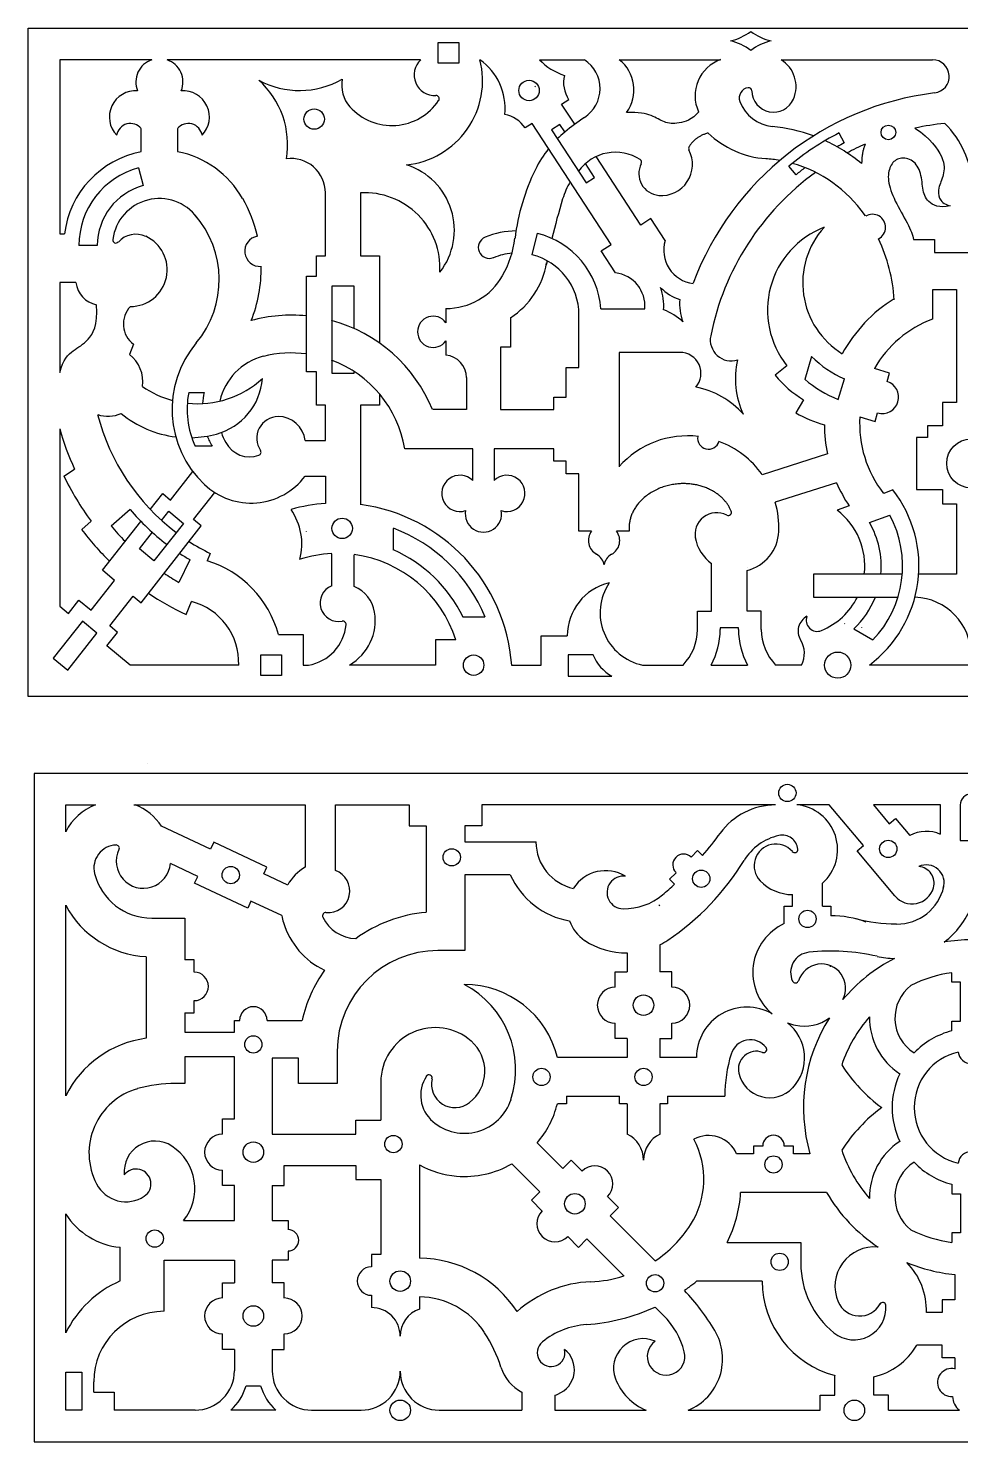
# Model space of a CAD drawing. Header units: millimetres. Extents: x 0 to 149, y -14 to 230.
# Drawn here: x -0.5 to 73.6, y 117.9 to 230.2 of the extents above; entities that cross this region are included whole.
import ezdxf

# ---------------------------------------------------------------- set-up
doc = ezdxf.new("R2010")
doc.units = ezdxf.units.MM
doc.header["$MEASUREMENT"] = 0
doc.layers.add('Layer 03', color=5, linetype='Continuous')

msp = doc.modelspace()

# ---------------------------------------------------------------- linework, layer by layer
at = {"layer": 'Layer 03'}
for p, q in [((-0.45, 177.1), (-0.45, 230.17)), ((-0.45, 230.17), (149.27, 230.17)), ((30.7, 227.67), (10.57, 227.67)), ((40.14, 227.67), (43.72, 227.67)), ((46.47, 227.67), (54.52, 227.67)), ((59.32, 227.67), (71.35, 227.67)), ((39.81, 225.52), (39.78, 225.57)), ((41.9, 224.15), (42.46, 224.52)), ((42.94, 222.55), (41.9, 224.15)), ((39.55, 222.62), (39, 222.26)), ((45.83, 213.01), (39.55, 222.62)), ((41.76, 222.54), (41.09, 222.1)), ((42.15, 221.94), (41.76, 222.54)), ((8.52, 220.38), (8.52, 222.2)), ((11.4, 222.2), (11.4, 220.38)), ((41.09, 222.1), (43.84, 217.9)), ((63.92, 221.87), (64.34, 221.07)), ((8.3, 219.1), (8.68, 217.68)), ((44.51, 218.33), (43.79, 219.43)), ((48.18, 214.54), (44.63, 219.98)), ((60.51, 218.54), (59.94, 219.23)), ((43.84, 217.9), (44.51, 218.33)), ((23.14, 212.11), (23.14, 217.11)), ((25.93, 217.11), (25.93, 212.11)), ((48.97, 215.06), (48.18, 214.54)), ((50.11, 213.32), (48.97, 215.06)), ((2.05, 213.84), (2.42, 213.84)), ((39.55, 212.19), (39.97, 213.89)), ((5.03, 212.92), (3.57, 212.92)), ((45.04, 212.49), (45.83, 213.01)), ((46.18, 210.75), (45.04, 212.49)), ((22.44, 210.49), (22.44, 212.11)), ((22.44, 212.11), (23.14, 212.11)), ((25.93, 212.11), (27.43, 212.11)), ((27.43, 212.11), (27.43, 205.19)), ((3.33, 209.98), (2.05, 209.98)), ((2.05, 209.98), (2.05, 202.84)), ((21.64, 202.88), (21.64, 210.49)), ((21.64, 210.49), (22.44, 210.49)), ((25.43, 209.69), (23.64, 209.69)), ((23.64, 209.69), (23.64, 202.79)), ((25.43, 206.33), (25.43, 209.69)), ((48.12, 209.51), (48.05, 209.63)), ((32.7, 207.92), (32.7, 206.79)), ((45, 207.89), (48.5, 207.89)), ((37.84, 207.19), (37.84, 204.85)), ((43.27, 203.23), (43.27, 207.43)), ((7.9, 205.1), (7.59, 204.27)), ((32.7, 205.35), (32.7, 204.22)), ((37.84, 204.85), (37.04, 204.85)), ((37.04, 204.85), (37.04, 199.89)), ((51.29, 204.43), (46.46, 204.43)), ((46.46, 204.43), (46.46, 195.36)), ((42.27, 200.89), (42.27, 203.23)), ((42.27, 203.23), (43.27, 203.23)), ((59.79, 203.38), (58.85, 202.63)), ((61.75, 204.1), (61.21, 202.29)), ((67.94, 202.79), (66.73, 203.15)), ((22.44, 202.88), (21.64, 202.88)), ((22.44, 200.24), (22.44, 202.88)), ((23.64, 202.79), (25.43, 202.79)), ((25.43, 202.79), (25.43, 202.92)), ((34.34, 202.43), (34.34, 199.89)), ((63.86, 200.69), (64.35, 202.33)), ((67.74, 202.12), (67.94, 202.79)), ((12.29, 201.25), (13.52, 201.25)), ((27.43, 201.15), (27.43, 200.24)), ((23.14, 200.24), (22.44, 200.24)), ((23.14, 197.43), (23.14, 200.24)), ((27.43, 200.24), (25.93, 200.24)), ((25.93, 200.24), (25.93, 192.34)), ((34.34, 199.89), (31.66, 199.89)), ((37.04, 199.89), (41.27, 199.89)), ((41.27, 199.89), (41.27, 200.89)), ((41.27, 200.89), (42.27, 200.89)), ((61.11, 200.67), (60.5, 199.64)), ((65.58, 199.32), (66.79, 198.96)), ((66.79, 198.96), (66.99, 199.63)), ((2.05, 198.36), (2.05, 184.29)), ((14.16, 196.98), (12.81, 196.98)), ((21.53, 197.43), (23.14, 197.43)), ((34.84, 196.79), (29.44, 196.79)), ((34.84, 194.26), (34.84, 196.79)), ((41.27, 196.79), (36.54, 196.79)), ((36.54, 196.79), (36.54, 194.26)), ((41.27, 195.79), (41.27, 196.79)), ((42.27, 195.79), (41.27, 195.79)), ((42.27, 194.79), (42.27, 195.79)), ((63.01, 196.37), (57.82, 194.72)), ((2.38, 194.62), (3.23, 195.16)), ((10.84, 192.71), (12.62, 194.97)), ((12.91, 194.61), (12.91, 194.61)), ((21.54, 194.61), (23.14, 194.61)), ((23.14, 194.61), (23.14, 192.43)), ((43.27, 194.79), (42.27, 194.79)), ((43.27, 190.23), (43.27, 194.79)), ((9.24, 191.97), (10.23, 193.22)), ((10.23, 193.22), (10.84, 192.71)), ((12.68, 191.17), (14.36, 193.3)), ((63.73, 194.09), (58.86, 192.54)), ((68.2, 193.51), (67.47, 193.24)), ((7.63, 191.96), (6.13, 190.64)), ((64.73, 192.25), (63.77, 191.9)), ((73.24, 192.42), (73.24, 186.82)), ((3.79, 190.37), (4.54, 191.04)), ((5.43, 187.13), (8.49, 191.02)), ((11.87, 190.86), (9.52, 187.88)), ((10.14, 191.09), (10.72, 191.83)), ((10.72, 191.83), (11.87, 190.86)), ((13.29, 190.65), (12.68, 191.17)), ((66.34, 190.92), (67.96, 191.51)), ((8.37, 188.84), (9.4, 190.15)), ((8.5, 184.56), (13.29, 190.65)), ((21.64, 190.2), (21.64, 190.23)), ((28.54, 188.74), (28.54, 190.46)), ((44.28, 190.23), (43.27, 190.23)), ((47.27, 190.23), (46.26, 190.23)), ((65.06, 190.45), (65.1, 190.46)), ((9.52, 187.88), (8.37, 188.84)), ((12.38, 187.97), (11.51, 186.17)), ((13.99, 188.47), (13.76, 187.89)), ((23.64, 185.9), (23.64, 188.45)), ((25.43, 185.84), (25.43, 188.37)), ((53.8, 183.9), (53.8, 187.66)), ((4.53, 183.97), (6.39, 186.33)), ((6.39, 186.33), (5.43, 187.13)), ((56.62, 187.37), (56.62, 187.38)), ((56.62, 183.9), (56.62, 187.12)), ((73.24, 186.82), (70.25, 186.82)), ((2.05, 184.29), (2.74, 183.71)), ((2.74, 183.71), (3.57, 184.77)), ((3.57, 184.77), (4.53, 183.97)), ((6.03, 182.72), (7.88, 185.07)), ((7.88, 185.07), (8.5, 184.56)), ((12.09, 183.61), (12.5, 184.66)), ((3.85, 183.1), (1.53, 180.16)), ((5, 182.14), (3.85, 183.1)), ((35.81, 183.42), (34.06, 183.42)), ((52.68, 182.43), (52.68, 183.9)), ((52.68, 183.9), (53.8, 183.9)), ((57.74, 183.9), (56.62, 183.9)), ((57.74, 182.43), (57.74, 183.9)), ((2.68, 179.19), (5, 182.14)), ((5.8, 181.14), (6.64, 182.2)), ((6.64, 182.2), (6.03, 182.72)), ((55.93, 182.57), (54.49, 182.57)), ((54.49, 182.57), (54.49, 182.43)), ((55.93, 182.43), (55.93, 182.57)), ((64.39, 182.88), (64.35, 182.9)), ((66.62, 181.59), (65.09, 182.47)), ((7.64, 179.6), (5.8, 181.14)), ((1.53, 180.16), (2.68, 179.19)), ((16.26, 179.6), (7.64, 179.6)), ((21.37, 179.6), (21.79, 179.6)), ((31.89, 179.6), (25.06, 179.6)), ((37.93, 179.6), (40.26, 179.6)), ((48.32, 179.6), (51.54, 179.6)), ((53.76, 179.6), (56.66, 179.6)), ((60.94, 179.6), (58.88, 179.6)), ((74.41, 179.6), (66.33, 179.6)), ((149.27, 177.1), (-0.45, 177.1)), ((7.93, 168.5), (21.53, 168.5)), ((21.53, 168.5), (21.53, 163.55)), ((23.93, 163.29), (23.93, 168.5)), ((23.93, 168.5), (29.79, 168.5)), ((58.88, 168.5), (35.57, 168.5)), ((63.14, 168.5), (60.57, 168.5)), ((65.86, 165.27), (63.14, 168.5)), ((66.65, 168.5), (67.91, 167)), ((71.99, 168.5), (66.65, 168.5)), ((71.99, 166.17), (71.99, 168.5)), ((8.91, 168.05), (8.9, 168.05)), ((67.91, 167), (68.42, 167.42)), ((68.42, 167.42), (69.55, 166.07)), ((14.02, 165), (10.14, 166.81)), ((31.14, 166.85), (31.14, 159.98)), ((34.22, 166.85), (34.22, 165.56)), ((14.27, 165.55), (14.02, 165)), ((18.5, 163.57), (14.27, 165.55)), ((34.22, 165.56), (39.87, 165.56)), ((65.36, 164.85), (65.86, 165.27)), ((52.69, 164.88), (52.18, 164.35)), ((53.09, 164.48), (52.69, 164.88)), ((68.36, 161.27), (65.36, 164.85)), ((13.01, 162.83), (10.83, 163.84)), ((12.75, 162.28), (13.01, 162.83)), ((18.25, 163.03), (18.5, 163.57)), ((20.15, 162.14), (18.25, 163.03)), ((37.82, 162.96), (34.22, 162.96)), ((34.22, 162.96), (34.22, 156.94)), ((50.98, 163.12), (50.47, 162.6)), ((16.98, 160.31), (12.75, 162.28)), ((50.47, 162.6), (50.87, 162.2)), ((62.62, 160.45), (62.62, 162.28)), ((2.52, 145.4), (2.52, 160.53)), ((17.23, 160.86), (16.98, 160.31)), ((19.69, 159.71), (17.23, 160.86)), ((49.63, 160.48), (49.7, 160.56)), ((60.22, 160.45), (60.22, 161.38)), ((9.35, 159.51), (11.98, 159.51)), ((11.98, 159.51), (11.98, 156.2)), ((62.62, 160.45), (63.26, 160.45)), ((63.26, 160.45), (63.26, 159.7)), ((49.7, 157.4), (49.7, 155.24)), ((8.9, 156.45), (8.9, 149.97)), ((12.72, 156.2), (11.98, 156.2)), ((12.72, 155.23), (12.72, 156.2)), ((34.22, 156.94), (32.08, 156.94)), ((47.1, 156.75), (47.1, 155.24)), ((46.16, 154.02), (46.16, 155.24)), ((46.16, 155.24), (47.1, 155.24)), ((50.64, 155.24), (49.7, 155.24)), ((50.64, 154.02), (50.64, 155.24)), ((72.88, 154.43), (72.88, 155.18)), ((73.57, 154.43), (72.88, 154.43)), ((73.57, 151.32), (73.57, 154.43)), ((12.72, 151.99), (12.72, 152.96)), ((11.98, 151.99), (12.72, 151.99)), ((11.98, 151.99), (11.98, 150.45)), ((11.98, 150.45), (15.92, 150.45)), ((15.92, 151.39), (16.34, 151.39)), ((15.92, 150.45), (15.92, 151.39)), ((15.92, 151.39), (16.34, 151.39)), ((18.51, 151.39), (21.28, 151.39)), ((46.16, 149.95), (46.16, 151.17)), ((50.64, 149.95), (50.64, 151.17)), ((72.88, 150.56), (72.88, 151.32)), ((72.88, 151.32), (73.57, 151.32)), ((47.1, 149.95), (46.16, 149.95)), ((47.1, 149.95), (47.1, 148.44)), ((49.7, 149.95), (50.64, 149.95)), ((49.7, 149.95), (49.7, 148.44)), ((15.92, 148.51), (11.98, 148.51)), ((11.98, 148.51), (11.98, 146.39)), ((15.92, 143.58), (15.92, 148.51)), ((21, 148.39), (18.92, 148.39)), ((18.92, 148.39), (18.92, 142.37)), ((18.92, 148.39), (18.92, 142.37)), ((21, 146.37), (21, 148.39)), ((24.08, 148.94), (24.08, 146.37)), ((47.1, 148.44), (41.57, 148.44)), ((52.61, 148.44), (49.7, 148.44)), ((11.98, 146.39), (11.24, 146.39)), ((24.08, 146.37), (21, 146.37)), ((27.54, 146.5), (27.54, 143.48)), ((42.28, 145.37), (42.28, 144.77)), ((42.28, 145.37), (46.5, 145.37)), ((46.5, 144.77), (46.5, 145.37)), ((50.3, 145.37), (54.86, 145.37)), ((50.3, 145.37), (50.3, 144.77)), ((42.28, 144.77), (41.56, 144.77)), ((47.1, 144.77), (46.5, 144.77)), ((47.1, 144.77), (47.1, 142.36)), ((50.3, 144.77), (49.7, 144.77)), ((49.7, 144.77), (49.7, 142.36)), ((14.98, 142.36), (14.98, 143.58)), ((14.98, 143.58), (15.92, 143.58)), ((25.55, 142.37), (25.55, 143.48)), ((25.55, 143.48), (27.54, 143.48)), ((18.92, 142.37), (25.55, 142.37)), ((39.95, 141.67), (42, 139.62)), ((57.13, 140.8), (55.78, 140.8)), ((57.86, 141.41), (57.13, 141.41)), ((57.13, 141.41), (57.13, 140.8)), ((60.31, 141.41), (59.58, 141.41)), ((60.31, 140.8), (60.31, 141.41)), ((61.61, 140.8), (60.31, 140.8)), ((14.98, 138.28), (14.98, 139.5)), ((19.86, 138.28), (19.86, 139.87)), ((19.86, 139.87), (25.55, 139.87)), ((25.55, 139.87), (25.55, 138.77)), ((30.61, 139.91), (30.61, 132.5)), ((37.94, 140), (40.16, 137.78)), ((42.66, 140.28), (42, 139.62)), ((43.52, 139.42), (42.66, 140.28)), ((15.92, 138.28), (14.98, 138.28)), ((15.92, 135.5), (15.92, 138.28)), ((18.92, 138.28), (19.86, 138.28)), ((18.92, 138.28), (18.92, 135.5)), ((25.55, 138.77), (27.54, 138.77)), ((27.54, 138.77), (27.54, 132.8)), ((72.88, 138.38), (72.88, 137.62)), ((39.5, 137.12), (40.16, 137.78)), ((40.36, 136.25), (39.5, 137.12)), ((46.4, 136.54), (45.54, 137.4)), ((62.93, 137.73), (56.11, 137.73)), ((72.88, 137.62), (73.57, 137.62)), ((73.57, 137.62), (73.57, 134.51)), ((2.52, 126.59), (2.52, 136.02)), ((45.74, 135.88), (46.4, 136.54)), ((45.74, 135.88), (49.33, 132.29)), ((11.88, 135.5), (15.92, 135.5)), ((18.92, 135.5), (20.18, 135.5)), ((20.18, 135.5), (20.18, 134.77)), ((43.24, 133.37), (42.38, 134.24)), ((43.9, 134.04), (43.24, 133.37)), ((43.9, 134.04), (46.85, 131.09)), ((55.03, 133.76), (60.88, 133.76)), ((60.88, 133.76), (60.88, 132.08)), ((73.57, 134.51), (72.88, 134.51)), ((72.88, 134.51), (72.88, 133.76)), ((6.84, 130.7), (6.84, 133.38)), ((20.18, 133.08), (20.18, 132.35)), ((27.54, 132.8), (26.8, 132.8)), ((26.8, 132.8), (26.8, 131.83)), ((10.34, 128.29), (10.34, 132.35)), ((10.34, 132.35), (15.92, 132.35)), ((15.92, 132.35), (15.92, 130.56)), ((20.18, 132.35), (18.92, 132.35)), ((18.92, 132.35), (18.92, 130.56)), ((14.98, 129.34), (14.98, 130.56)), ((14.98, 130.56), (15.92, 130.56)), ((19.86, 130.56), (18.92, 130.56)), ((19.86, 129.34), (19.86, 130.56)), ((57.83, 130.69), (52.61, 130.69)), ((73.12, 131.21), (73.12, 129.19)), ((26.8, 129.56), (26.8, 128.59)), ((30.61, 129.43), (30.61, 128.46)), ((73.12, 129.19), (72.12, 129.19)), ((72.12, 129.19), (72.12, 128.19)), ((49.32, 128.63), (49.98, 127.96)), ((72.12, 128.19), (70.86, 128.19)), ((14.98, 125.27), (14.98, 126.49)), ((19.86, 125.27), (19.86, 126.49)), ((15.92, 125.27), (14.98, 125.27)), ((15.92, 125.27), (15.92, 123.57)), ((18.92, 125.27), (19.86, 125.27)), ((18.92, 125.27), (18.92, 123.57)), ((72.12, 125.59), (70.1, 125.59)), ((72.12, 124.59), (72.12, 125.59)), ((73.12, 124.59), (72.12, 124.59)), ((73.12, 124.59), (73.12, 123.71)), ((4.76, 121.86), (4.76, 122.7)), ((16.85, 122.37), (17.99, 122.37)), ((63.6, 121.62), (63.6, 123.19)), ((66.68, 121.62), (66.68, 123.08)), ((38.75, 121.86), (38.75, 120.43)), ((41.35, 121.62), (41.35, 120.43)), ((62.42, 120.43), (62.42, 121.62)), ((62.42, 121.62), (63.6, 121.62)), ((67.86, 121.62), (66.68, 121.62)), ((67.86, 120.43), (67.86, 121.62)), ((12.79, 120.43), (6.36, 120.43)), ((19.21, 120.43), (15.64, 120.43)), ((22.05, 120.43), (25.99, 120.43)), ((32.17, 120.43), (38.75, 120.43)), ((41.35, 120.43), (48.61, 120.43)), ((51.96, 120.43), (62.42, 120.43)), ((67.86, 120.43), (73.48, 120.43))]:
    msp.add_line(p, q, dxfattribs=at)
for points in [[(33.74, 227.41), (32.09, 227.41), (32.09, 229.05), (33.74, 229.05), (33.74, 227.41)], [(9.35, 227.67), (2.05, 227.67), (2.05, 213.84)], [(69.84, 213.4), (71.5, 213.4), (71.5, 212.36), (74.41, 212.36)], [(71.36, 207.08), (71.36, 209.43), (73.24, 209.43), (73.24, 200.45)], [(73.24, 200.45), (72.14, 200.45), (72.14, 198.61), (70.94, 198.61), (70.94, 197.69), (70.07, 197.69), (70.07, 193.56), (72.14, 193.56), (72.14, 192.42), (73.24, 192.42)], [(68.95, 186.82), (61.89, 186.82), (61.89, 185), (68.62, 185)], [(19.41, 182.04), (21.37, 182.04), (21.37, 179.6)], [(40.26, 179.6), (40.26, 181.94), (42.35, 181.94)], [(33.5, 181.6), (31.89, 181.6), (31.89, 179.6)], [(19.66, 178.78), (18.02, 178.78), (18.02, 180.43), (19.66, 180.43), (19.66, 178.78)], [(44.39, 180.43), (42.42, 180.43), (42.42, 178.72), (45.88, 178.72)], [(0.02, 117.93), (148.81, 117.93), (148.81, 171), (0.02, 171), (0.02, 117.93)], [(2.52, 166.37), (2.52, 168.5), (4.89, 168.5)], [(29.79, 168.5), (29.79, 166.85), (31.14, 166.85)], [(35.57, 168.5), (35.57, 166.85), (34.22, 166.85)], [(73.54, 168.5), (73.54, 165.67), (74.42, 165.67)], [(59.57, 159.08), (59.57, 160.45), (60.22, 160.45)], [(3.79, 120.43), (2.52, 120.43), (2.52, 123.47), (3.79, 123.47), (3.79, 120.43)], [(4.76, 121.86), (6.36, 121.86), (6.36, 120.43)]]:
    msp.add_lwpolyline(points, dxfattribs=at)
for centre, radius in [((39.31, 225.23), 0.811), ((22.25, 222.96), 0.811), ((67.84, 221.9), 0.582), ((74.41, 195.62), 1.94), ((24.47, 190.46), 0.811), ((34.91, 179.6), 0.811), ((63.82, 179.6), 1.04), ((59.82, 169.45), 0.687), ((33.17, 164.34), 0.687), ((67.83, 165.01), 0.687), ((15.63, 162.93), 0.687), ((52.98, 162.64), 0.687), ((61.42, 159.45), 0.687), ((48.4, 152.6), 0.816), ((17.42, 149.48), 0.687), ((40.3, 146.9), 0.687), ((48.4, 146.9), 0.687), ((17.42, 140.93), 0.816), ((28.54, 141.57), 0.687), ((58.72, 139.95), 0.687), ((42.95, 136.83), 0.816), ((9.59, 134.07), 0.687), ((59.21, 132.22), 0.687), ((29.08, 130.69), 0.816), ((49.32, 130.52), 0.687), ((17.42, 127.92), 0.816), ((29.08, 120.43), 0.816), ((65.14, 120.43), 0.816)]:
    msp.add_circle(centre, radius, dxfattribs=at)
for centre, radius, start, end in [((54.39, 233.21), 4.14, 282.6742, 307.5637), ((54.39, 225.13), 4.14, 52.4363, 77.3258), ((59.44, 233.21), 4.14, 232.4363, 257.3258), ((59.44, 225.13), 4.14, 102.6742, 127.5637), ((9.96, 225.9), 1.87, 109.0857, 201.6243), ((9.96, 225.9), 1.87, 338.3757, 70.9143), ((28.89, 226.02), 6.73, 275.86, 14.2484), ((31.82, 226.47), 1.64, 132.7951, 273.2953), ((32.7, 223.82), 4.71, 354.0603, 54.8215), ((43.55, 230.92), 4.71, 223.5109, 252.2633), ((42.21, 225.38), 2.74, 303.1187, 56.6661), ((44.59, 225.28), 3.05, 324.0028, 51.8073), ((55.52, 224.82), 3.03, 109.2813, 204.8179), ((58, 225.54), 2.51, 336.7612, 58.3045), ((71.35, 226.35), 1.32, 277.0517, 90), ((21.09, 232.08), 6.85, 241.7398, 299.6066), ((13.29, 220.94), 6.85, 350.3934, 48.2602), ((27.03, 225.67), 2.6, 169.7545, 221.7323), ((44.46, 225.86), 2.41, 166.3042, 213.6958), ((8.09, 223.12), 2.1, 86.4071, 223.5929), ((11.83, 223.12), 2.1, 316.4071, 93.5929), ((31.93, 224.58), 0.25, 326.3799, 93.2953), ((74.41, 201.64), 23.58, 97.0517, 159.4364), ((56.81, 224.64), 0.815, 96.6525, 200.6842), ((56.75, 225.2), 0.25, 0.9717, 96.6525), ((58.72, 225.23), 1.72, 180.9717, 336.7612), ((28.42, 226.91), 4.46, 221.7323, 326.3799), ((58.91, 225.43), 3.06, 200.6842, 264.4914), ((7.66, 221.5), 1.11, 39.2801, 170.7199), ((12.26, 221.5), 1.11, 9.2801, 140.7199), ((36.96, 220.96), 2.41, 32.6278, 80.0195), ((52.96, 208.89), 16.94, 123.1187, 129.6755), ((57.36, 209.36), 13.08, 69.7078, 84.4914), ((74.41, 201.64), 21.08, 95.6997, 102.2077), ((47.87, 215.03), 8.96, 129.6755, 134.8114), ((58.65, 227.22), 7.42, 226.2907, 265.894), ((74.41, 201.64), 22.78, 117.4091, 129.4453), ((57.36, 209.36), 13.08, 50.3368, 65.3645), ((9.96, 212.92), 7.59, 100.9467, 173.0474), ((9.96, 212.92), 7.59, 29.4629, 79.0533), ((47.87, 215.03), 8.96, 141.4326, 153.9529), ((46.17, 216.73), 3.6, 56.7834, 144.5216), ((49.82, 219.36), 2.47, 265.0854, 27.7334), ((52.23, 220.63), 0.25, 147.9583, 207.7334), ((74.41, 201.64), 21.88, 117.4091, 119.0791), ((74.41, 201.64), 21.08, 113.4994, 117.8389), ((9.96, 212.92), 6.39, 105, 180), ((20.42, 217.11), 2.72, 0, 97.9858), ((27.94, 214.14), 5.44, 322.172, 72.4358), ((55.28, 211.41), 17.21, 153.9529, 173.0271), ((47.77, 214.87), 6.05, 130.779, 131.0989), ((49.75, 218.62), 1.72, 152.514, 265.0854), ((48, 219.53), 0.25, 332.514, 56.7834), ((57.36, 209.36), 10.48, 79.8044, 85.894), ((57.36, 209.36), 10.48, 35.0272, 74.2769), ((74.41, 201.64), 21.88, 127.0477, 129.4453), ((47.77, 214.87), 6.05, 148.9833, 163.1801), ((74.41, 201.64), 21.08, 125.8445, 168.7452), ((9.96, 212.92), 4.93, 105, 180), ((9.96, 212.92), 3.73, 36.6446, 172.6142), ((6.74, 211.1), 11.3, 13.1147, 29.4629), ((26.28, 211.15), 5.96, 356.6508, 93.3492), ((93.35, 201.09), 53.67, 163.1801, 166.6512), ((6.9, 210.21), 7.81, 319.9959, 41.5518), ((55.16, 207.82), 13.17, 34.3365, 35.0272), ((66.59, 214.37), 1.03, 297.5913, 122.0881), ((6.51, 213.37), 0.25, 172.6142, 318.1695), ((8.1, 211.95), 1.87, 65.4263, 138.1695), ((7.66, 211), 2.92, 270, 65.4263), ((17.95, 212.47), 1.21, 100.0507, 273.9228), ((36.15, 212.77), 0.875, 112.5058, 292.5058), ((38.37, 207.43), 6.65, 90.7631, 112.5058), ((30.3, 214.47), 7.95, 330.3055, 353.0271), ((38.37, 207.43), 6.65, 3.901, 76.0382), ((52.64, 212.54), 2.64, 162.9275, 263.3961), ((65.3, 207.79), 7.06, 111.2597, 218.6774), ((67.63, 209.95), 6.59, 137.9405, 238.4491), ((55.16, 207.82), 13.17, 3.4683, 25.3428), ((38.37, 207.43), 4.9, 94.7649, 112.5058), ((38.37, 207.43), 4.9, 0, 76.0382), ((6.74, 211.1), 11.3, 338.5072, 0.8588), ((34.3, 212.64), 6.5, 302.9744, 350.3034), ((93.35, 201.09), 53.67, 168.5789, 168.9333), ((5.37, 210.24), 2.06, 187.1618, 258.8428), ((32.73, 213.08), 5.16, 269.6945, 330.3055), ((45.87, 208.13), 2.64, 354.7263, 83.3961), ((45.87, 208.13), 4.14, 355.5981, 20.4876), ((52.64, 212.54), 4.14, 225.836, 250.7255), ((9.1, 206.69), 2, 136.1727, 232.967), ((48.64, 203.9), 4.14, 45.836, 70.7255), ((55.4, 208.32), 4.14, 175.5981, 200.4876), ((74.46, 198.74), 11.7, 121.7494, 151.4654), ((20.46, 195.29), 12.1, 84.4363, 105.4093), ((20.46, 195.29), 12.1, 22.334, 74.8003), ((31.7, 206.07), 1.24, 35.6553, 324.3447), ((74.46, 198.74), 8.9, 110.4203, 150.2777), ((55.37, 205.43), 1.67, 168.7452, 287.2835), ((5.89, 202.12), 2.75, 351.7502, 51.75), ((19.17, 199.91), 8.21, 139.9959, 226.6646), ((20.46, 195.29), 9.1, 82.594, 104.2931), ((51.29, 202.77), 1.67, 319.0401, 90), ((19.38, 199.54), 4.73, 104.293, 167.353), ((20.46, 195.29), 9.1, 9.481, 69.5996), ((32.54, 202.43), 1.8, 0, 84.8509), ((62.44, 202.36), 6.75, 167.2953, 204.8822), ((67.63, 209.95), 8.29, 224.8266, 246.6954), ((12.98, 208.05), 7.69, 264.0561, 312.2566), ((13.19, 202.75), 4.97, 285.1544, 355.4643), ((65.3, 207.79), 8.26, 218.6774, 239.5223), ((67.63, 209.95), 9.99, 229.9879, 247.8176), ((67.36, 200.88), 1.3, 253.2694, 73.2694), ((12.98, 208.05), 7.69, 235.3447, 255.0566), ((19.17, 199.91), 7.01, 169.0302, 204.7027), ((19.17, 199.91), 5.81, 166.7265, 175.4967), ((51.27, 195.05), 6.75, 41.4415, 79.0283), ((5.89, 202.12), 2.75, 252.479, 291.9975), ((21.58, 203.75), 17.06, 194.4231, 232.918), ((12.28, 206.12), 8.46, 230.6892, 263.1283), ((19.41, 197.62), 1.72, 90.4807, 214.6026), ((19.41, 197.21), 2.13, 5.9425, 90.4807), ((65.3, 207.79), 9.46, 239.5223, 254.4546), ((74.46, 198.74), 11.7, 180.326, 191.6816), ((74.46, 198.74), 8.9, 176.261, 218.1856), ((21.58, 203.75), 20.26, 195.3992, 205.0733), ((12.28, 206.12), 8.46, 271.7617, 285.1544), ((19.17, 199.91), 5.81, 201.4769, 210.2807), ((19.38, 199.54), 4.73, 198.0199, 208.54), ((51.89, 190.56), 7.25, 83.0478, 138.4951), ((53.56, 197.61), 0.865, 170.0848, 343.242), ((17.14, 198.32), 2.18, 208.54, 289.2918), ((17.78, 196.5), 0.25, 289.2918, 34.6026), ((51.89, 190.56), 7.25, 35.0926, 69.8206), ((21.58, 203.75), 21.26, 205.4018, 216.6986), ((17.24, 197.86), 5.39, 226.6646, 322.8647), ((33.82, 193.24), 1.44, 45.2088, 288.3635), ((37.55, 193.24), 1.44, 251.6365, 134.7912), ((74.46, 198.74), 11.7, 203.4589, 213.7322), ((60.44, 187.48), 9.83, 306.8065, 37.8384), ((21.58, 203.75), 18.26, 220.1741, 232.8431), ((24.11, 178.61), 13.86, 94.0148, 105.4226), ((16.39, 189.2), 4.88, 345.7276, 34.4083), ((24.11, 178.61), 13.86, 4.1318, 82.4428), ((51.89, 190.56), 7.25, 357.1185, 15.854), ((35.69, 191.6), 1.44, 168.9721, 11.0279), ((54.21, 189.99), 1.72, 62.1306, 193.189), ((55.13, 191.74), 0.25, 242.1306, 22.2159), ((60.44, 187.48), 5.53, 353.2015, 52.9811), ((60.44, 187.48), 6.83, 354.4992, 30.2193), ((60.44, 187.48), 8.53, 316.4016, 28.1678), ((21.58, 203.75), 22.26, 216.9258, 225.5621), ((21.58, 203.75), 20.26, 220.2839, 224.9457), ((24.11, 178.61), 12.66, 22.34, 69.522), ((45.27, 189.49), 1.24, 143.2151, 240.6388), ((45.27, 189.49), 1.24, 299.1195, 36.7849), ((55.79, 190.36), 3.35, 190.5914, 233.6883), ((55.79, 190.36), 3.35, 284.3869, 357.6815), ((21.58, 203.75), 17.06, 237.1232, 243.5776), ((24.11, 178.61), 11.06, 25.7922, 66.3921), ((21.58, 203.75), 18.26, 236.7711, 239.7484), ((11.24, 179.8), 8.47, 15.3372, 72.675), ((24.11, 178.61), 9.86, 92.734, 107.6066), ((24.11, 178.61), 9.86, 17.7111, 82.2899), ((44.06, 187.34), 1.23, 10.2903, 60.6388), ((46.47, 187.34), 1.23, 119.3613, 169.7097), ((21.58, 203.75), 20.26, 236.2772, 240.1846), ((21.58, 203.75), 22.26, 235.8723, 244.7595), ((24.19, 184.53), 1.47, 111.8761, 281.3889), ((24.44, 183.39), 2.64, 9.0709, 68.0077), ((46.65, 181.94), 4.3, 103.1477, 180), ((49.2, 183.76), 4.25, 146.2042, 258.0094), ((11.24, 179.8), 5.02, 357.7225, 75.4677), ((60.44, 187.48), 5.53, 292.1752, 333.4334), ((60.44, 187.48), 6.83, 312.9263, 338.7671), ((69.78, 180.37), 4.63, 360, 87.8436), ((24.53, 182.84), 0.25, 354.6283, 101.3889), ((22.99, 183.16), 4.11, 300.1896, 9.0709), ((62.01, 182.3), 1.34, 118.2711, 211.5804), ((62.2, 183.16), 0.877, 158.8795, 292.1752), ((21.2, 183.15), 3.6, 279.4783, 354.6283), ((48.62, 182.43), 4.06, 315.9771, 0), ((48.62, 182.43), 5.87, 331.2571, 360), ((61.81, 182.43), 5.87, 180, 208.7429), ((61.81, 182.43), 4.06, 180, 224.0229), ((69.78, 180.37), 4.63, 151.4024, 151.6089), ((24.44, 183.39), 2.64, 282.5903, 282.6463), ((59.14, 180.54), 2.03, 332.5369, 31.5804), ((47.62, 181.74), 3.49, 201.9461, 239.9973), ((11.78, 179.8), 8.47, 251.2207, 251.234), ((6.46, 164.39), 4.41, 110.8427, 153.2214), ((6.46, 164.38), 4.41, 33.4396, 69.1573), ((58.88, 163.09), 5.41, 90, 144.0987), ((60.24, 164.95), 3.57, 311.7563, 84.7287), ((74.42, 168.5), 0.88, 90, 180), ((32.79, 181.98), 26.8, 319.2294, 324.0987), ((70.87, 163.63), 2.77, 66.2689, 118.4994), ((6.59, 163.49), 1.83, 92.3758, 194.0286), ((6.53, 165.07), 0.25, 334.3771, 92.3758), ((43.63, 165.56), 3.77, 180, 257.9639), ((60.11, 161.81), 4.37, 102.7623, 148.6373), ((58.91, 163.67), 1.73, 40.9878, 224.0173), ((59.42, 164.86), 1.24, 5.9152, 102.7623), ((8.69, 164.03), 2.15, 154.3771, 355.0184), ((38.95, 174.71), 20.41, 303.8759, 328.6373), ((51.58, 163.74), 0.857, 45.8297, 225.8297), ((60.4, 164.96), 0.25, 220.9878, 5.9152), ((9.35, 164.18), 4.67, 194.0286, 270), ((6.46, 164.38), 4.41, 350.9481, 352.92), ((23.48, 160.26), 3.83, 120.7294, 150.4809), ((23.35, 161.67), 1.73, 264.5802, 70.3889), ((43.63, 165.56), 6.37, 204.1066, 260.0404), ((45.39, 160.26), 3.02, 58.4733, 147.4967), ((46.8, 161.55), 1.3, 82.0752, 269.4355), ((70.85, 162.32), 1.42, 341.9738, 114.9137), ((70.14, 162.29), 1.33, 343.8552, 84.9517), ((32.79, 181.98), 26.8, 309.7083, 312.4299), ((60.24, 164.95), 3.57, 224.0173, 269.6449), ((69.72, 162.41), 1.77, 220, 343.8552), ((68.54, 162.83), 3.79, 269.1481, 347.5613), ((9.35, 164.18), 7.74, 208.1418, 266.6735), ((46.83, 165.07), 4.82, 269.4355, 309.7083), ((23.48, 160.26), 3.83, 188.2365, 196.6165), ((23.16, 159.7), 0.25, 84.5802, 205.8346), ((25.66, 160.91), 3.03, 205.8346, 267.8252), ((32.08, 148.94), 11.07, 94.8351, 126.1611), ((63.26, 151.47), 8.23, 70, 90), ((68.7, 173.55), 14.5, 256.1533, 269.1481), ((68.4, 162.75), 6.44, 307.0648, 339.1633), ((25.66, 160.91), 6.1, 196.6165, 244.8881), ((45.39, 160.26), 3.02, 198.5864, 236.5201), ((61.36, 155.19), 4.28, 114.6721, 230.0576), ((47.01, 162.7), 5.95, 236.5201, 270.9196), ((47.01, 162.7), 5.95, 296.9505, 303.8759), ((74.42, 144.47), 13.32, 90, 99.2413), ((32.08, 148.94), 8, 90, 180), ((61.7, 155.19), 1.62, 96.1571, 204.9075), ((63.27, 140.66), 16.24, 76.9297, 96.1571), ((74.42, 144.47), 13.32, 117.2272, 139.9443), ((68.4, 162.75), 6.44, 256.9297, 269.3242), ((12.72, 154.09), 1.13, 270, 90), ((32.08, 148.94), 11.07, 144.4301, 167.2115), ((62.53, 153.95), 1.92, 331.7664, 162.2), ((61.7, 155.19), 1.62, 16.4414, 19.7181), ((74.42, 144.47), 10.82, 98.1495, 116.282), ((30.61, 147.48), 7.64, 341.9784, 62.265), ((34.17, 146.62), 7.62, 13.7816, 90), ((46.16, 152.6), 1.43, 90, 270), ((50.64, 152.6), 1.43, 270, 90), ((60.46, 154.62), 0.25, 204.9075, 342.2), ((61.36, 155.19), 4.28, 349.7242, 349.7985), ((71.64, 151.58), 3.28, 127.8172, 237.5376), ((61.16, 154.25), 3.32, 347.5937801771024, 347.5937816151491), ((17.42, 151.39), 1.09, 0, 180), ((56.61, 148.45), 4, 59.9295, 180.1438), ((61.16, 154.25), 3.32, 257.9288, 307.2119), ((74.42, 144.47), 13.32, 147.6096, 195.9906), ((74.42, 144.47), 10.82, 138.2199, 161.7659), ((71.64, 151.58), 5.29, 178.9192, 236.7614), ((31.86, 146.5), 4.32, 48.7805, 180), ((57.7, 148.42), 3.49, 316.7506, 52.5992), ((61.36, 155.19), 4.28, 248.9662, 258.0102), ((74.42, 144.47), 6.28, 104.1336, 136.2879), ((9.99, 141.72), 8.32, 97.4802, 153.7279), ((32.61, 147.36), 3.19, 308.4931, 48.7805), ((56.88, 148.26), 1.59, 37.9111, 163.3252), ((66.54, 145.37), 11.68, 163.325, 180), ((57.36, 147.51), 1.43, 69.6854, 192.9991), ((57.94, 149.09), 0.25, 249.6854, 37.9111), ((74.42, 144.47), 4.53, 103.1772, 256.8228), ((74.42, 149), 1.04, 186.5886, 353.4114), ((31.36, 146.82), 0.25, 346.7107, 146.921), ((58.41, 147.76), 2.51, 192.9991, 316.7506), ((74.98, 154.83), 12.89, 212.7655, 233.5029), ((74.42, 144.47), 6.28, 154.7003, 205.2997), ((9.68, 140.86), 5.31, 105.8156, 207.4942), ((11.24, 135.35), 11.04, 90, 105.8156), ((33.46, 145.45), 2.75, 146.921, 229.5312), ((33.43, 146.33), 1.87, 166.7107, 308.4931), ((34.19, 146.31), 3.88, 229.5312, 341.9784), ((34.17, 146.62), 7.62, 319.381, 345.8753), ((74.98, 134.11), 12.89, 126.4971, 147.2345), ((9.61, 139.36), 2.45, 56.7641, 185.2174), ((14.98, 140.93), 1.43, 90, 270), ((46.12, 140.3), 2.28, 0.0001, 64.4975), ((50.69, 140.3), 2.28, 115.5025, 179.9999), ((46.48, 138.78), 6.71, 327.4023, 28.1868), ((53.56, 139.82), 2.43, 23.8848, 118.6604), ((58.72, 141.41), 0.857, 0, 180), ((71.64, 137.36), 5.29, 123.2386, 181.0808), ((8.75, 138.03), 4.03, 321.0405, 56.7641), ((74.42, 144.47), 10.82, 198.2341, 221.7801), ((74.42, 139.94), 1.04, 6.5886, 173.4114), ((8.11, 138.41), 1.18, 303.3484, 142.32), ((34.15, 146.39), 7.38, 241.38, 265.3738), ((34.17, 146.62), 7.62, 265.3738, 299.6339), ((44.53, 138.41), 1.43, 315, 135), ((71.64, 137.36), 3.28, 122.4624, 232.1828), ((74.42, 144.47), 6.28, 223.7121, 255.8664), ((7.31, 139.63), 2.64, 207.4942, 303.3484), ((46.07, 138.33), 10.06, 332.9704, 356.5464), ((74.42, 144.47), 13.32, 210.4088, 236.3219), ((7.39, 139.13), 5.78, 212.6176, 264.5824), ((41.37, 135.25), 1.43, 135, 315), ((7.39, 139.13), 5.78, 321.0405, 322.5941), ((20.18, 133.93), 0.848, 270, 90), ((43.85, 140.46), 9.83, 303.8416, 327.4023), ((74.42, 144.47), 10.82, 243.718, 261.8505), ((30.56, 123.2), 9.3, 33.0591, 89.669), ((66.73, 130.27), 3.13, 84.5134, 203.1897), ((26.8, 130.69), 1.13, 90, 270), ((67.95, 132.08), 7.06, 180, 231.0684), ((74.42, 144.47), 13.32, 247.485, 264.3996), ((65.43, 128.37), 5.43, 358.0881, 44.304), ((10.34, 122.7), 8.73, 113.6271, 153.5623), ((44.55, 121.36), 9.28, 92.0862, 131.8333), ((43.85, 140.46), 9.83, 272.0863, 287.7455), ((42.79, 142.81), 15.61, 304.5832, 306.2397), ((46.07, 138.33), 10.06, 306.2397, 310.555), ((65.59, 130.69), 7.76, 180, 255.1778), ((14.98, 127.92), 1.43, 90, 270), ((19.86, 127.92), 1.43, 270, 90), ((30.56, 123.2), 6.23, 33.0591, 89.5057), ((37.95, 117.09), 18.79, 31.016, 43.1976), ((10.34, 122.7), 5.59, 90, 180), ((26.8, 126.31), 2.28, 359.9999, 90), ((31.36, 126.31), 2.28, 109.084, 179.9999), ((42.79, 142.81), 15.61, 273.9466, 294.7101), ((45.53, 123.5), 6.31, 14.5453, 45.0002), ((65.11, 128.56), 2.54, 231.0684, 4.7967), ((65.56, 129.77), 1.85, 203.1897, 331.1173), ((67.39, 128.75), 0.25, 4.7967, 151.1173), ((44.29, 121.02), 6.23, 93.9466, 129.0441), ((26.39, 120.48), 11.21, 17.5256, 33.0591), ((41.06, 125), 1.1, 129.0441, 14.1827), ((48.37, 123.77), 2.35, 66.1633, 201.0044), ((50.19, 124.71), 1.49, 125.836, 14.5453), ((50.28, 124.51), 4.4, 292.3115, 31.0164), ((40.83, 123.65), 2.08, 291.6545, 51.19), ((65.43, 128.37), 5.43, 283.2834, 329.213), ((12.79, 123.57), 3.13, 270, 0.0001), ((22.05, 123.57), 3.13, 179.9999, 270), ((25.99, 123.53), 3.09, 270, 0.0001), ((32.17, 123.53), 3.09, 179.9999, 270), ((40.34, 124.89), 3.42, 197.5253, 242.3133), ((72.85, 122.64), 1.11, 76.0401, 273.8938), ((12.79, 123.57), 4.23, 312.2715, 343.6194), ((22.05, 123.57), 4.23, 196.3806, 227.7285), ((50.28, 124.51), 4.4, 201.0044, 247.6885), ((40.34, 124.89), 3.42, 287.231, 291.6545), ((74.42, 121.59), 1.49, 182.2445, 230.9443)]:
    msp.add_arc(centre, radius, start, end, dxfattribs=at)
for points, degree in [([(52.78, 223.55), (52.26, 222.91), (51.13, 222.54), (50.02, 222.65), (49.13, 223.29), (48.02, 223.51), (47.05, 223.49)], 3), ([(69.95, 222.25), (71.17, 221.42), (72.37, 219.79), (72.26, 218.51), (71.76, 217.45), (71.82, 216.68), (72.22, 216.21), (72.74, 216.08)], 3), ([(74.41, 218.3), (74.41, 219.41), (73.66, 221.29), (72.32, 222.62)], 3), ([(53.52, 221.85), (52.52, 221.58), (52.01, 220.76)], 2), ([(66.01, 220.97), (65.72, 220.35), (65.72, 219.43)], 2), ([(72.74, 216.08), (71.89, 215.87), (70.84, 216.36), (70.55, 217.39), (70.45, 218.89), (69.7, 219.85), (68.58, 219.93), (67.95, 219.29), (67.72, 218.13), (68.3, 216.49), (69.43, 214.63), (69.79, 213.73), (69.84, 213.4)], 3)]:
    msp.add_open_spline(points, degree=degree, dxfattribs=at)
msp.add_open_spline([(2.05, 202.84), (2.31, 203.89), (3.13, 204.65), (4.29, 205.25), (5.09, 206.57), (4.97, 208.21)], degree=3, knots=[7.136371, 7.136371, 7.136371, 7.136371, 9.35082, 11.565269, 13.779718, 13.779718, 13.779718, 13.779718], dxfattribs=at)
msp.add_rational_spline([(55.36, 191.83), (54.34, 194.32), (51.07, 193.99), (46.93, 193.57), (47.27, 190.23)], [0.9220670343, 0.753385577305, 1, 0.707106781187, 1], degree=2, knots=[10.208843, 10.208843, 10.208843, 11.531444, 11.531444, 13.10224, 13.10224, 13.10224], dxfattribs=at)
msp.add_rational_spline([(53.57, 187.85), (53.57, 187.85), (53.56, 187.84)], [0.875722341332, 0.875930103304, 0.876139812371], degree=2, dxfattribs=at)

doc.saveas('drawing.dxf')
